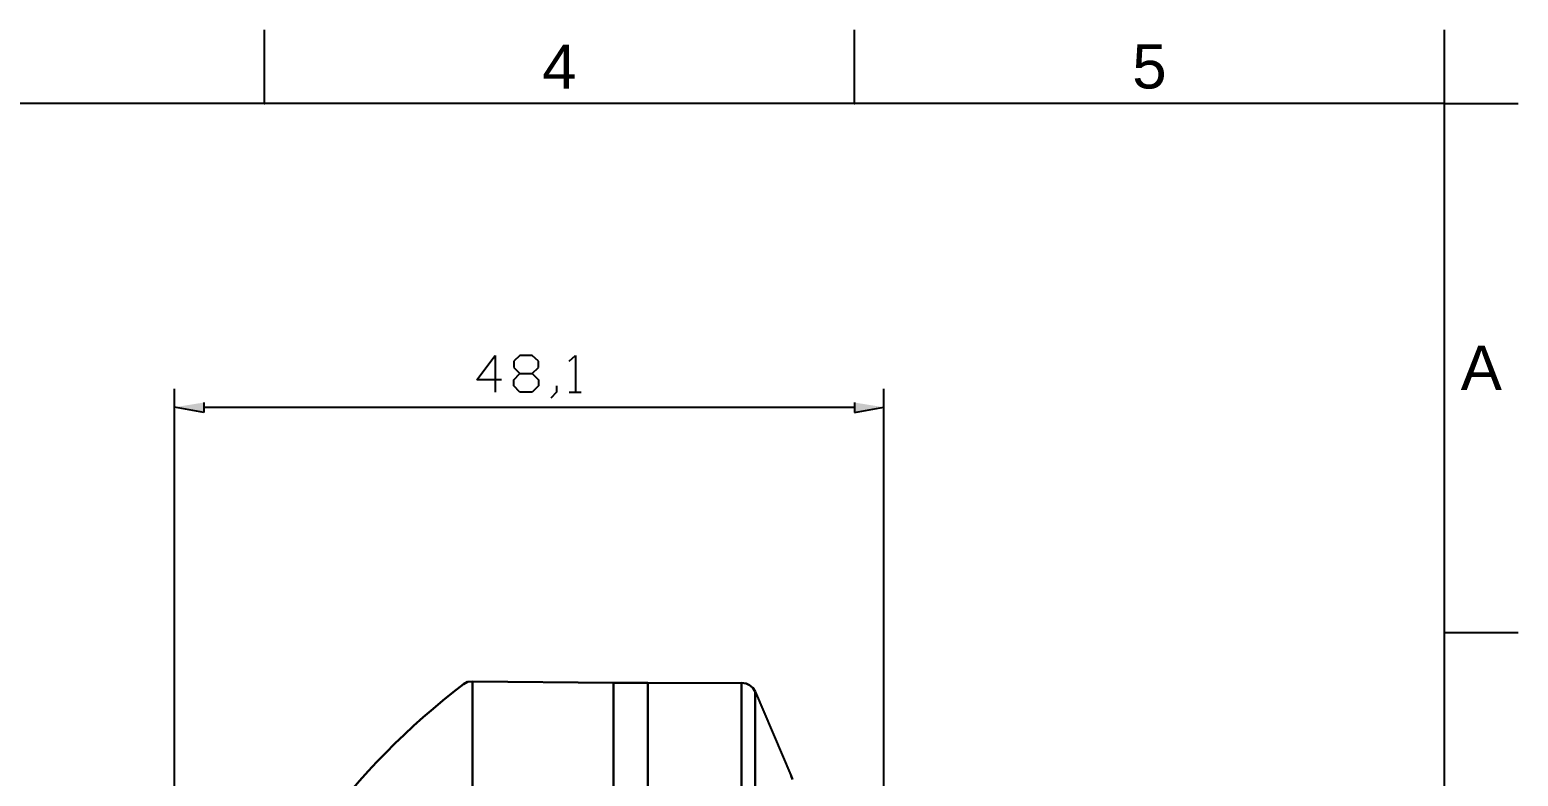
# Model space of a CAD drawing. Header units: millimetres. Extents: x 3631 to 3841, y 294 to 591.
# Drawn here: x 3739.7 to 3840.6, y 539.9 to 590.5 of the extents above; entities that cross this region are included whole.
import ezdxf

# ---------------------------------------------------------------- set-up
doc = ezdxf.new("R2010")
doc.units = ezdxf.units.MM
doc.header["$LTSCALE"] = 0.1
for name, color, linetype in [('_U+B808_U+C774_U+C5B4 1', 7, 'Continuous'), ('DIM', 3, 'Continuous'), ('FORM', 7, 'Continuous')]:
    doc.layers.add(name, color=color, linetype=linetype)
doc.styles.get("Standard").update_dxf_attribs({"font": 'arial.ttf'})

msp = doc.modelspace()

# ---------------------------------------------------------------- hatches: boundary and pattern name
at = {"layer": 'DIM'}
for points in [[(3751.48, 565.23), (3751.48, 564.56), (3749.49, 564.91)], [(3795.59, 565.23), (3795.59, 564.56), (3797.58, 564.91)]]:
    msp.add_hatch(color=256, dxfattribs=at).paths.add_polyline_path(points)

# ---------------------------------------------------------------- linework, layer by layer
at = {"layer": '_U+B808_U+C774_U+C5B4 1', "color": 7, "lineweight": 30}
for p, q in [((3769.35, 546.29), (3769.08, 546.13)), ((3769.7, 546.31), (3769.35, 546.29)), ((3769.7, 546.31), (3769.7, 470.11)), ((3769.7, 546.31), (3779.25, 546.23)), ((3779.25, 546.23), (3779.25, 466.66)), ((3779.25, 546.23), (3781.59, 546.23)), ((3781.59, 466.66), (3781.59, 546.23)), ((3787.94, 546.23), (3787.94, 466.69)), ((3788.24, 546.18), (3787.94, 546.23)), ((3788.48, 546.07), (3788.24, 546.18)), ((3788.7, 545.88), (3788.48, 546.07)), ((3788.86, 545.64), (3788.7, 545.88)), ((3788.86, 545.64), (3788.86, 467.26)), ((3791.28, 539.96), (3791.28, 539.99)), ((3791.31, 539.96), (3791.31, 539.91)), ((3791.31, 539.91), (3791.39, 539.67))]:
    msp.add_line(p, q, dxfattribs=at)
at = {"layer": '_U+B808_U+C774_U+C5B4 1', "color": 7, "lineweight": 25}
for p, q in [((3781.59, 546.23), (3787.94, 546.23)), ((3788.86, 545.64), (3791.28, 539.96)), ((3781.59, 468.31), (3781.59, 544.62))]:
    msp.add_line(p, q, dxfattribs=at)
at = {"layer": '_U+B808_U+C774_U+C5B4 1', "color": 7, "lineweight": 30}
msp.add_open_spline([(3769.08, 546.13), (3754.06, 534.62), (3746.84, 515.65), (3750.38, 497.07)], degree=3, dxfattribs=at)
at = {"layer": 'DIM'}
for p, q in [((3770, 566.77), (3771.23, 568.43)), ((3771.23, 568.43), (3771.23, 565.93)), ((3772.9, 568.43), (3772.5, 568.03)), ((3773.74, 568.43), (3772.9, 568.43)), ((3774.17, 568.03), (3773.74, 568.43)), ((3776.24, 568.03), (3776.67, 568.43)), ((3776.67, 568.43), (3776.67, 565.93)), ((3772.5, 568.03), (3772.5, 567.6)), ((3772.5, 567.6), (3772.9, 567.2)), ((3772.5, 566.77), (3772.9, 567.2)), ((3772.9, 567.2), (3773.74, 567.2)), ((3773.74, 567.2), (3774.17, 567.6)), ((3773.74, 567.2), (3774.17, 566.77)), ((3774.17, 567.6), (3774.17, 568.03)), ((3749.49, 507.08), (3749.49, 566.15)), ((3771.66, 566.77), (3770, 566.77)), ((3772.5, 566.36), (3772.5, 566.77)), ((3772.9, 565.93), (3772.5, 566.36)), ((3774.17, 566.36), (3773.74, 565.93)), ((3774.17, 566.77), (3774.17, 566.36)), ((3775.4, 566.36), (3775.4, 565.93)), ((3797.58, 507.08), (3797.58, 566.15)), ((3751.48, 565.23), (3751.48, 564.56)), ((3773.74, 565.93), (3772.9, 565.93)), ((3775.4, 565.93), (3775, 565.53)), ((3776.24, 565.93), (3777.07, 565.93)), ((3795.59, 565.23), (3795.59, 564.56)), ((3751.48, 564.56), (3749.49, 564.91)), ((3751.48, 564.91), (3795.59, 564.91)), ((3795.59, 564.56), (3797.58, 564.91))]:
    msp.add_line(p, q, dxfattribs=at)
at = {"layer": 'FORM'}
for p, q in [((3755.59, 585.51), (3755.59, 590.51)), ((3795.59, 585.51), (3795.59, 590.51)), ((3835.59, 585.51), (3835.59, 590.51)), ((3835.59, 585.51), (3635.59, 585.51)), ((3835.59, 298.51), (3835.59, 585.51)), ((3835.59, 585.51), (3840.59, 585.51)), ((3835.59, 549.64), (3840.59, 549.64))]:
    msp.add_line(p, q, dxfattribs=at)
for p in [(3755.59, 585.51), (3795.59, 585.51)]:
    msp.add_point(p, dxfattribs=at)

# ---------------------------------------------------------------- texts
at = {"layer": 'FORM', "char_height": 3, "attachment_point": 5}
for s, width, insert in [('4', 40, (3775.59, 588.01)), ('5', 40, (3815.59, 588.01)), ('A', 5, (3838.09, 567.58))]:
    msp.add_mtext_dynamic_manual_height_columns(s, width=width, gutter_width=12.5, heights=[0], dxfattribs=dict(at, insert=insert))

doc.saveas('drawing.dxf')
